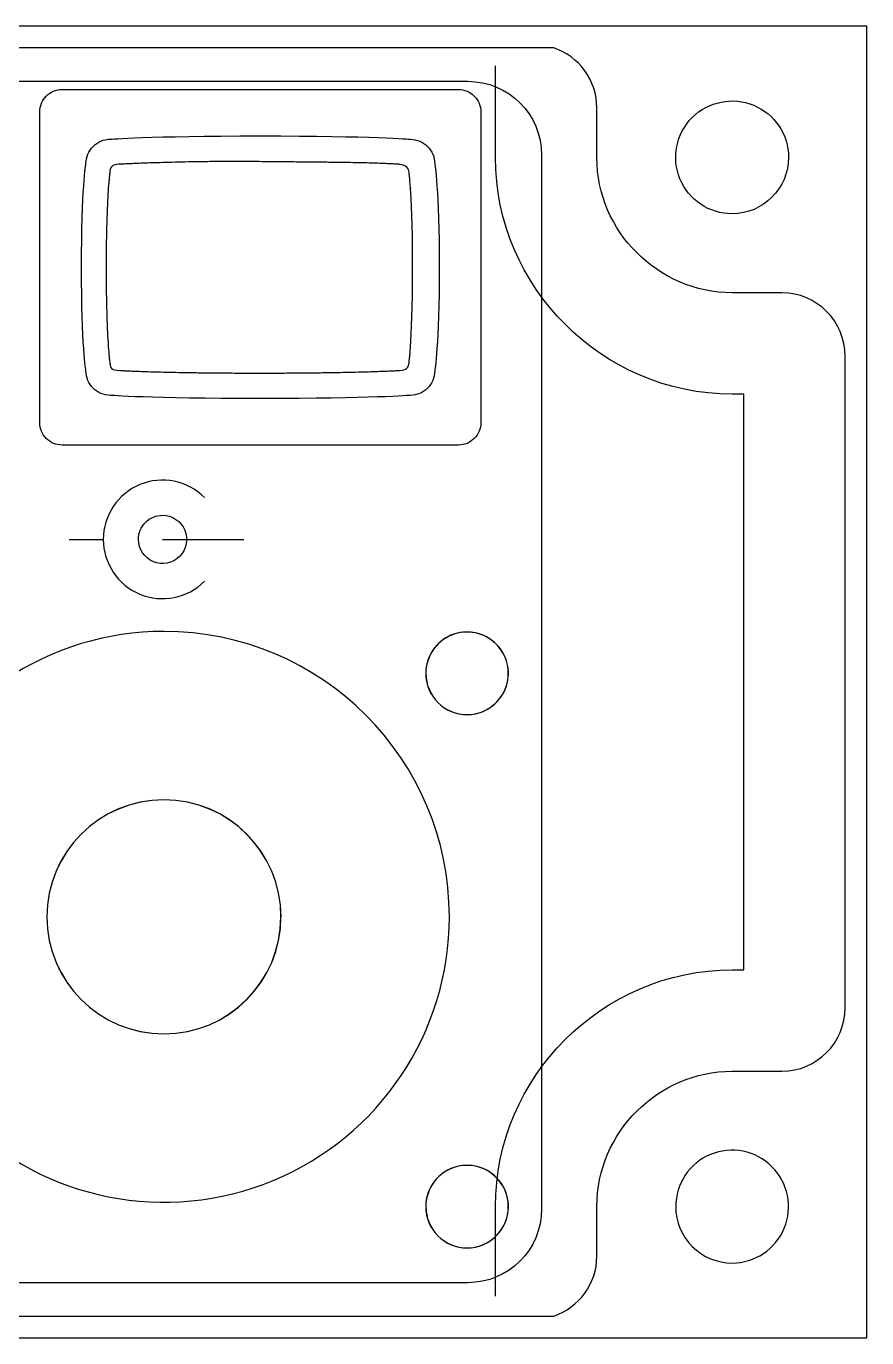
# Model space of a CAD drawing. Extents: x 6 to 420, y 6 to 141.
# Drawn here: x 333.4 to 419.9, y 6 to 141 of the extents above; entities that cross this region are included whole.
import ezdxf

# ---------------------------------------------------------------- set-up
doc = ezdxf.new("R2010")
doc.units = 0
for name, color, linetype in [('Button_labels_and_engraving_sheet_cutout', 7, 'CONTINUOUS'), ('Lower_panel_mounting_plate', 7, 'CONTINUOUS'), ('Lower_panel_tape_mask', 7, 'CONTINUOUS'), ('pcb', 7, 'CONTINUOUS'), ('Upper_panel_', 7, 'CONTINUOUS')]:
    doc.layers.add(name, color=color, linetype=linetype)

msp = doc.modelspace()

# ---------------------------------------------------------------- linework, layer by layer
at = {"layer": 'Button_labels_and_engraving_sheet_cutout', "color": 1}
for points in [[(353.401569, 127.024819), (353.417727, 127.021729)], [(341.903102, 124.784766), (341.903102, 124.779097)], [(372.896864, 125.218269), (372.896864, 125.223938)], [(372.976234, 124.232917), (372.976234, 124.227247)], [(373.015919, 123.590557), (373.015919, 123.596226)], [(341.716015, 121.113981), (341.716015, 121.108312)], [(341.750031, 110.207076), (341.750031, 110.201407)], [(372.981903, 108.032929), (372.981903, 108.038599)], [(373.015919, 108.669762), (373.015919, 108.675431)], [(341.942787, 107.034566), (341.942787, 107.028897)], [(372.947887, 107.490236), (372.947887, 107.495905)]]:
    msp.add_lwpolyline(points, dxfattribs=at)
msp.add_lwpolyline([(371.433335, 105.503771)], close=True, dxfattribs=at)
for points in [[(347.477154, 126.915713), (347.087107, 126.904374), (346.724555, 126.893036), (346.386665, 126.882548)], [(348.722982, 126.948878), (348.282194, 126.93754), (347.864651, 126.926201), (347.477154, 126.915713)], [(350.118196, 126.982044), (349.626951, 126.97354), (349.164904, 126.959367), (348.722982, 126.948878)], [(351.67952, 127.004721), (351.128465, 126.999052), (350.609441, 126.990548), (350.118196, 126.982044)], [(353.417727, 127.021729), (352.811396, 127.018894), (352.230009, 127.01039), (351.67952, 127.004721)], [(355.311555, 127.024819), (354.642295, 127.026463), (354.007617, 127.027653), (353.401569, 127.024819)], [(357.410046, 127.01348), (356.680407, 127.021984), (355.981099, 127.021984), (355.311555, 127.024819)], [(359.513922, 126.990803), (358.843244, 126.996472), (358.141385, 127.004976), (357.410046, 127.01348)], [(361.429294, 126.973795), (360.821545, 126.979464), (360.184316, 126.985134), (359.513922, 126.990803)], [(363.167783, 126.956787), (362.617862, 126.962456), (362.03846, 126.968126), (361.429294, 126.973795)], [(364.740163, 126.939779), (364.246084, 126.945448), (363.718272, 126.951118), (363.167783, 126.956787)], [(366.135377, 126.917102), (365.691187, 126.922771), (365.230841, 126.93411), (364.740163, 126.939779)], [(367.381205, 126.900094), (366.995976, 126.908598), (366.578432, 126.911433), (366.135377, 126.917102)], [(341.976802, 125.582011), (341.976802, 125.48705), (341.948456, 125.37083), (341.942787, 125.22768)], [(342.010818, 125.864342), (342.010818, 125.798862), (341.982472, 125.698515), (341.976802, 125.582011)], [(342.959575, 126.736847), (342.062125, 126.681004), (342.095858, 126.438642), (342.010818, 125.864342)], [(343.396961, 126.759524), (343.226882, 126.75102), (343.080048, 126.745351), (342.959575, 126.736847)], [(343.950568, 126.78787), (343.746473, 126.779366), (343.562221, 126.768028), (343.396961, 126.759524)], [(344.626065, 126.816217), (344.376616, 126.804878), (344.152962, 126.799209), (343.950568, 126.78787)], [(345.439892, 126.849382), (345.152459, 126.840878), (344.878915, 126.826705), (344.626065, 126.816217)], [(346.386665, 126.882548), (346.048208, 126.871209), (345.734696, 126.85987), (345.439892, 126.849382)], [(368.466308, 126.877417), (368.128985, 126.885921), (367.770402, 126.89159), (367.381205, 126.900094)], [(369.413081, 126.84907), (369.121395, 126.860409), (368.804198, 126.868913), (368.466308, 126.877417)], [(370.221239, 126.815905), (369.968955, 126.827244), (369.700798, 126.838582), (369.413081, 126.84907)], [(370.896736, 126.787559), (370.692641, 126.796062), (370.470972, 126.804566), (370.221239, 126.815905)], [(371.450343, 126.759212), (371.283098, 126.767716), (371.100264, 126.77622), (370.896736, 126.787559)], [(371.893398, 126.736535), (371.774343, 126.742204), (371.621272, 126.750708), (371.450343, 126.759212)], [(372.828832, 125.882767), (372.774974, 126.293394), (372.559541, 126.671338), (371.893398, 126.736535)], [(372.857179, 125.59488), (372.857179, 125.711951), (372.828832, 125.811164), (372.828832, 125.882767)], [(372.896864, 125.223938), (372.896864, 125.342143), (372.868517, 125.461482), (372.857179, 125.59488)], [(341.857747, 124.242073), (341.857747, 124.056403), (341.829401, 123.84389), (341.823731, 123.61091)], [(341.903102, 124.779097), (341.874755, 124.612703), (341.87192, 124.432249), (341.857747, 124.242073)], [(341.942787, 125.22768), (341.942787, 125.087648), (341.91444, 124.942458), (341.903102, 124.784766)], [(372.936549, 124.764272), (372.908202, 124.933784), (372.908202, 125.084615), (372.896864, 125.218269)], [(372.976234, 124.227247), (372.947887, 124.428224), (372.947887, 124.605219), (372.936549, 124.764272)], [(373.015919, 123.596226), (373.015919, 123.82725), (372.987572, 124.044668), (372.976234, 124.232917)], [(341.784046, 122.891164), (341.784046, 122.630093), (341.7557, 122.35105), (341.750031, 122.05517)], [(341.823731, 123.61091), (341.823731, 123.388673), (341.795385, 123.153936), (341.784046, 122.891164)], [(373.055604, 122.865284), (373.055604, 123.119552), (373.027258, 123.359817), (373.015919, 123.590557)], [(373.08962, 122.029289), (373.08962, 122.329422), (373.061273, 122.60906), (373.055604, 122.865284)], [(341.750031, 122.05517), (341.750031, 121.756936), (341.721684, 121.445465), (341.716015, 121.113981)], [(373.123636, 121.082545), (373.123636, 121.41179), (373.095289, 121.731141), (373.08962, 122.029289)], [(341.716015, 121.108312), (341.716015, 120.778104), (341.687668, 120.425672), (341.687668, 120.050847)], [(373.151982, 120.030635), (373.151982, 120.406765), (373.151982, 120.752195), (373.123636, 121.082545)], [(341.687668, 120.050847), (341.687668, 119.677438), (341.659322, 119.284528), (341.659322, 118.871604)], [(341.659322, 118.871604), (341.659322, 118.45939), (341.659322, 118.023137), (341.659322, 117.565002)], [(373.180329, 118.856921), (373.180329, 119.267463), (373.180329, 119.658588), (373.151982, 120.030635)], [(373.180329, 117.555846), (373.180329, 118.010523), (373.180329, 118.447144), (373.180329, 118.856921)], [(341.659322, 117.565002), (341.659322, 117.107178), (341.659322, 116.631325), (341.659322, 116.131066)], [(373.180329, 116.132994), (373.180329, 116.629454), (373.178628, 117.103663), (373.180329, 117.555846)], [(341.659322, 116.131066), (341.659322, 115.629872), (341.661023, 115.152886), (341.659322, 114.697074)], [(373.180329, 114.710142), (373.180329, 115.164451), (373.180329, 115.637497), (373.180329, 116.132994)], [(341.659322, 114.697074), (341.659322, 114.238939), (341.659322, 113.797074), (341.659322, 113.385001)], [(373.151982, 112.235352), (373.151982, 112.6074), (373.180329, 112.998525), (373.180329, 113.409067)], [(373.180329, 113.409067), (373.180329, 113.818844), (373.180329, 114.255465), (373.180329, 114.710142)], [(341.659322, 113.385001), (341.659322, 112.974742), (341.687668, 112.585346), (341.687668, 112.20573)], [(341.687668, 112.20573), (341.687668, 111.831046), (341.716015, 111.484199), (341.716015, 111.153821)], [(373.123636, 111.177887), (373.123636, 111.51144), (373.151982, 111.864977), (373.151982, 112.235352)], [(341.716015, 111.153821), (341.716015, 110.816866), (341.744361, 110.49964), (341.750031, 110.207076)], [(373.08962, 110.236698), (373.08962, 110.535952), (373.117966, 110.848217), (373.123636, 111.177887)], [(341.750031, 110.201407), (341.750031, 109.900963), (341.778377, 109.624783), (341.784046, 109.37094)], [(341.784046, 109.37094), (341.784046, 109.114404), (341.812393, 108.868782), (341.823731, 108.640111)], [(373.015919, 108.675431), (373.015919, 108.899935), (373.044265, 109.138556), (373.055604, 109.400704)], [(373.055604, 109.400704), (373.055604, 109.663476), (373.08395, 109.942122), (373.08962, 110.236698)], [(341.823731, 108.640111), (341.852078, 108.409654), (341.852078, 108.1987), (341.857747, 108.014504)], [(341.857747, 108.014504), (341.857747, 107.82515), (341.886094, 107.650394), (341.903102, 107.483008)], [(372.947887, 107.495905), (372.947887, 107.652378), (372.976234, 107.832095), (372.981903, 108.032929)], [(372.981903, 108.038599), (372.981903, 108.227103), (373.01025, 108.437207), (373.015919, 108.669762)], [(341.903102, 107.483008), (341.931448, 107.314063), (341.931448, 107.162466), (341.942787, 107.034566)], [(341.942787, 107.028897), (341.942787, 106.895385), (341.971133, 106.770944), (341.976802, 106.663482)], [(341.976802, 106.663482), (341.976802, 106.56512), (342.005149, 106.475545), (342.010818, 106.386537)], [(372.840171, 106.37741), (372.840171, 106.450827), (372.868517, 106.552308), (372.868517, 106.67638)], [(372.868517, 106.67638), (372.868517, 106.796002), (372.896864, 106.913357), (372.908202, 107.041795)], [(372.908202, 107.041795), (372.908202, 107.185511), (372.936549, 107.333111), (372.947887, 107.490236)], [(342.010818, 106.386537), (342.010818, 106.300931), (342.039165, 106.231482), (342.039165, 106.187262)], [(342.039165, 106.187262), (342.127039, 105.520325), (342.341622, 105.569365), (343.413402, 105.503771)], [(343.413402, 105.503771), (343.583481, 105.495267), (343.776521, 105.486763), (343.983733, 105.475425)], [(343.983733, 105.475425), (344.190663, 105.466921), (344.417151, 105.458417), (344.670285, 105.447078)], [(344.670285, 105.447078), (344.9169, 105.438574), (345.191861, 105.43007), (345.489499, 105.418732)], [(345.489499, 105.418732), (345.789121, 105.410228), (346.104901, 105.396054), (346.441941, 105.385566)], [(346.441941, 105.385566), (346.781248, 105.374228), (347.147485, 105.368558), (347.538099, 105.35722)], [(347.538099, 105.35722), (347.927863, 105.348716), (348.338887, 105.337377), (348.778258, 105.328873)], [(348.778258, 105.328873), (349.215927, 105.320369), (349.685062, 105.3147), (350.178858, 105.306196)], [(350.178858, 105.306196), (350.67237, 105.297692), (351.184024, 105.289188), (351.729127, 105.283519)], [(363.123279, 105.283519), (363.668666, 105.289188), (364.185422, 105.297692), (364.678935, 105.306196)], [(364.678935, 105.306196), (365.173014, 105.3147), (365.642432, 105.320369), (366.079534, 105.328873)], [(366.079534, 105.328873), (366.518621, 105.337377), (366.930212, 105.345881), (367.319693, 105.35722)], [(367.319693, 105.35722), (367.710308, 105.365724), (368.076828, 105.374228), (368.415852, 105.385566)], [(368.415852, 105.385566), (368.753458, 105.396905), (369.069521, 105.408243), (369.368293, 105.418732)], [(369.368293, 105.418732), (369.665648, 105.43007), (369.940325, 105.43574), (370.187507, 105.447078)], [(370.187507, 105.447078), (370.43979, 105.458417), (370.668547, 105.464086), (370.874059, 105.475425)], [(370.874059, 105.475425), (371.080988, 105.483929), (371.264106, 105.495267), (371.433335, 105.503771)], [(371.433335, 105.503771), (371.59491, 105.512275), (371.742311, 105.523614), (371.881776, 105.532118)], [(371.881776, 105.532118), (372.532895, 105.573503), (372.764769, 105.803677), (372.811824, 106.178134)], [(372.811824, 106.178134), (372.811824, 106.243898), (372.840171, 106.30711), (372.840171, 106.37741)], [(351.729127, 105.283519), (352.27593, 105.27785), (352.853632, 105.27218), (353.456561, 105.266511)], [(353.456561, 105.266511), (354.060342, 105.263676), (354.689067, 105.258007), (355.350107, 105.255172)], [(355.350107, 105.255172), (356.009446, 105.252848), (356.70195, 105.255172), (357.426203, 105.255172)], [(357.426203, 105.255172), (358.150456, 105.255172), (358.84296, 105.252791), (359.5023, 105.255172)], [(359.5023, 105.255172), (360.16334, 105.257497), (360.792348, 105.260842), (361.395845, 105.266511)], [(361.395845, 105.266511), (361.998208, 105.27218), (362.576192, 105.27785), (363.123279, 105.283519)]]:
    msp.add_open_spline(points, degree=3, dxfattribs=at)
at = {"layer": 'Lower_panel_mounting_plate', "color": 1}
for points in [[(5.944258, 140.9519), (5.944258, 127.451887), (5.944258, 100.451861), (5.94284, 100.451861), (5.94284, 73.451835), (5.94284, 46.451809), (5.944258, 46.451809), (5.944258, 32.951796), (5.944258, 5.951628), (419.944657, 5.951628), (419.944657, 32.951796), (419.944657, 46.451809), (419.944657, 46.451809), (419.944657, 73.451835), (419.944657, 100.451861), (419.944657, 100.451861), (419.944657, 127.451887), (419.944657, 140.9519)], [(337.105189, 134.436971)], [(406.082093, 121.64467)], [(378.795767, 70.094176)], [(378.795767, 15.202258)], [(406.082093, 13.644282)]]:
    msp.add_lwpolyline(points, close=True, dxfattribs=at)
for points in [[(337.105189, 134.436971), (377.916636, 134.436971)], [(334.80826, 100.139365), (334.80826, 132.140042)], [(380.213565, 132.140042), (380.213565, 100.139365)], [(377.916636, 97.842436), (337.105189, 97.842436)], [(359.634678, 49.277556), (359.637796, 49.275572)]]:
    msp.add_lwpolyline(points, dxfattribs=at)
for points in [[(334.80826, 132.140042), (334.80826, 132.749225), (335.050257, 133.333458), (335.481015, 133.764216)], [(335.481015, 133.764216), (335.911773, 134.194973), (336.496005, 134.436971), (337.105189, 134.436971)], [(377.916636, 134.436971), (378.525819, 134.436971), (379.110052, 134.194973), (379.54081, 133.764216)], [(379.54081, 133.764216), (379.971567, 133.333458), (380.213565, 132.749225), (380.213565, 132.140042)], [(401.976131, 131.557338), (403.636837, 133.218044), (406.134405, 133.714842), (408.304223, 132.816074)], [(408.304223, 132.816074), (410.47404, 131.917306), (411.888799, 129.79997), (411.888799, 127.451377)], [(400.717395, 125.229246), (399.818628, 127.399064), (400.315425, 129.896632), (401.976131, 131.557338)], [(411.888799, 127.451377), (411.888799, 124.244421), (409.289048, 121.64467), (406.082093, 121.64467)], [(406.082093, 121.64467), (403.733499, 121.64467), (401.616163, 123.059429), (400.717395, 125.229246)], [(335.481015, 98.515191), (335.050257, 98.945949), (334.80826, 99.530182), (334.80826, 100.139365)], [(380.213565, 100.139365), (380.213565, 99.530182), (379.971567, 98.945949), (379.54081, 98.515191)], [(337.105189, 97.842436), (336.496005, 97.842436), (335.911773, 98.084434), (335.481015, 98.515191)], [(379.54081, 98.515191), (379.110052, 98.084434), (378.525819, 97.842436), (377.916636, 97.842436)], [(378.795767, 78.591637), (376.449258, 78.591637), (374.547036, 76.689415), (374.547036, 74.342906)], [(383.044498, 74.342906), (383.044498, 76.689415), (381.142276, 78.591637), (378.795767, 78.591637)], [(374.547036, 74.342906), (374.547036, 73.216073), (374.994669, 72.135392), (375.791461, 71.3386)], [(378.795767, 70.094176), (381.142276, 70.094176), (383.044498, 71.996397), (383.044498, 74.342906)], [(375.791461, 71.3386), (376.588252, 70.541809), (377.668934, 70.094176), (378.795767, 70.094176)], [(347.587705, 61.324585), (340.933652, 61.324585), (335.539599, 55.931582), (335.539599, 49.277556)], [(359.637796, 49.275572), (359.637796, 55.931582), (354.240625, 61.324585), (347.587705, 61.324585)], [(335.539599, 49.277556), (335.539599, 42.624551), (340.933652, 37.230556), (347.587705, 37.230556)], [(347.587705, 37.230556), (354.240625, 37.230556), (359.634678, 42.624551), (359.634678, 49.277556)], [(410.188054, 23.55695), (408.527348, 25.217657), (406.02978, 25.714454), (403.859962, 24.815686)], [(403.859962, 24.815686), (401.690145, 23.916918), (400.275386, 21.799582), (400.275386, 19.450989)], [(378.795767, 23.699719), (376.449258, 23.699719), (374.547036, 21.797498), (374.547036, 19.450989)], [(383.044498, 19.450989), (383.044498, 21.797498), (381.142276, 23.699719), (378.795767, 23.699719)], [(411.44679, 17.228859), (412.345558, 19.398676), (411.84876, 21.896244), (410.188054, 23.55695)], [(374.547036, 19.450989), (374.547036, 18.324155), (374.994669, 17.243474), (375.791461, 16.446683)], [(378.795767, 15.202258), (381.142276, 15.202258), (383.044498, 17.10448), (383.044498, 19.450989)], [(400.275386, 19.450989), (400.275386, 17.910955), (400.887162, 16.433996), (401.976131, 15.345027)], [(375.791461, 16.446683), (376.588252, 15.649891), (377.668934, 15.202258), (378.795767, 15.202258)], [(406.082093, 13.644282), (408.430686, 13.644282), (410.548022, 15.059041), (411.44679, 17.228859)], [(401.976131, 15.345027), (403.0651, 14.256059), (404.542058, 13.644282), (406.082093, 13.644282)]]:
    msp.add_open_spline(points, degree=3, dxfattribs=at)
at = {"layer": 'Lower_panel_tape_mask', "color": 5}
for points in [[(381.716957, 127.45024), (381.716957, 136.884063)], [(406.088272, 43.828115), (407.27307, 43.828115), (407.27307, 103.073369), (406.088272, 103.073369)], [(381.716957, 10.231862), (381.716957, 19.456772)]]:
    msp.add_lwpolyline(points, dxfattribs=at)
for points in [[(388.886605, 110.27072), (384.49993, 114.637927), (381.717921, 120.776701), (381.716957, 127.45024)], [(406.088272, 103.073369), (399.397226, 103.074018), (393.249583, 105.876051), (388.886605, 110.27072)], [(388.886605, 36.6363), (393.254883, 41.036156), (399.407204, 43.827463), (406.088272, 43.828115)], [(381.716957, 19.456772), (381.717921, 26.130328), (384.49993, 32.269099), (388.886605, 36.6363)]]:
    msp.add_open_spline(points, degree=3, dxfattribs=at)
at = {"layer": 'pcb', "color": 3}
for points in [[(47.190492, 135.283737), (378.862892, 135.283737)], [(386.469132, 127.694292), (386.469132, 19.211504)], [(378.862892, 11.622061), (47.190492, 11.622061)]]:
    msp.add_lwpolyline(points, dxfattribs=at)
for points in [[(378.80549, 70.09534)], [(378.80549, 15.203445)]]:
    msp.add_lwpolyline(points, close=True, dxfattribs=at)
for points in [[(378.862892, 135.283737), (383.076738, 135.283737), (386.469132, 131.898845), (386.469132, 127.694292)], [(381.809797, 77.348378), (380.594668, 78.563507), (378.767213, 78.92701), (377.179571, 78.269387)], [(377.179571, 78.269387), (375.591929, 77.611764), (374.556759, 76.062523), (374.556759, 74.344071)], [(382.730806, 72.718152), (383.388429, 74.305794), (383.024925, 76.133249), (381.809797, 77.348378)], [(374.556759, 74.344071), (374.556759, 73.217238), (375.004392, 72.136556), (375.801183, 71.339765)], [(378.80549, 70.09534), (380.523941, 70.09534), (382.073183, 71.13051), (382.730806, 72.718152)], [(375.801183, 71.339765), (376.597975, 70.542973), (377.678656, 70.09534), (378.80549, 70.09534)], [(377.179571, 23.377492), (375.591929, 22.719869), (374.556759, 21.170628), (374.556759, 19.452177)], [(381.809797, 22.456483), (380.594668, 23.671612), (378.767213, 24.035115), (377.179571, 23.377492)], [(382.730806, 17.826258), (383.388429, 19.4139), (383.024925, 21.241355), (381.809797, 22.456483)], [(374.556759, 19.452177), (374.556759, 18.325343), (375.004392, 17.244662), (375.801183, 16.44787)], [(386.469132, 19.211504), (386.469132, 15.006952), (383.076738, 11.622061), (378.862892, 11.622061)], [(378.80549, 15.203445), (380.523941, 15.203445), (382.073183, 16.238615), (382.730806, 17.826258)], [(375.801183, 16.44787), (376.597975, 15.651078), (377.678656, 15.203445), (378.80549, 15.203445)]]:
    msp.add_open_spline(points, degree=3, dxfattribs=at)
at = {"layer": 'Upper_panel_', "color": 1}
for points in [[(387.740784, 138.720748), (38.162871, 138.720748)], [(392.160284, 127.450214), (392.160284, 132.537643)], [(411.207704, 113.522481), (406.088045, 113.522481)], [(417.718891, 39.925739), (417.718891, 106.980481), (417.718891, 106.980481)], [(359.642615, 49.278974), (359.645733, 49.276989)], [(406.088045, 33.383739), (411.207704, 33.383739)], [(392.160284, 14.368578), (392.160284, 19.455978)], [(38.162871, 8.185472), (387.740784, 8.185472)]]:
    msp.add_lwpolyline(points, dxfattribs=at)
for points in [[(342.095007, 129.324455)], [(378.803421, 70.095593)], [(378.803421, 15.203703)]]:
    msp.add_lwpolyline(points, close=True, dxfattribs=at)
at = {"layer": 'Upper_panel_', "color": 7}
for points in [[(347.451854, 90.613474)], [(347.596776, 78.655464)]]:
    msp.add_lwpolyline(points, close=True, dxfattribs=at)
for points in [[(337.846801, 88.131167), (341.351599, 88.131167)], [(347.451854, 88.131167), (355.802386, 88.131167)]]:
    msp.add_lwpolyline(points, dxfattribs=at)
at = {"layer": 'Upper_panel_', "color": 1}
for points in [[(392.160284, 132.537643), (392.160284, 135.407129), (390.310959, 137.838747), (387.740784, 138.720748)], [(342.095007, 129.324455), (342.095007, 129.324455), (345.761908, 129.659398), (357.518896, 129.659398)], [(357.518896, 129.659398), (369.276167, 129.659398), (372.943068, 129.324455), (372.943068, 129.324455)], [(339.563666, 126.793228), (339.594847, 127.493726), (339.847131, 128.127185), (340.303509, 128.584697)], [(340.303509, 128.584697), (340.761022, 129.042238), (341.393715, 129.324455), (342.095007, 129.324455)], [(372.943068, 129.324455), (373.644077, 129.310282), (374.277054, 129.042124), (374.734566, 128.584697)], [(374.734566, 128.584697), (375.192079, 128.127185), (375.474126, 127.494378), (375.474126, 126.793228)], [(396.267689, 117.64457), (393.735781, 120.152724), (392.160851, 123.619074), (392.160284, 127.450214)], [(339.107571, 116.141016), (339.107571, 124.256784), (339.563666, 126.793228), (339.563666, 126.793228)], [(375.474126, 126.793228), (375.474126, 126.793228), (375.930504, 124.180759), (375.930504, 116.141016)], [(406.088045, 113.522481), (402.249081, 113.52285), (398.777204, 115.104243), (396.267689, 117.64457)], [(339.563666, 105.488804), (339.563666, 105.488804), (339.107571, 108.025248), (339.107571, 116.141016)], [(375.930504, 116.141016), (375.930504, 108.101273), (375.474126, 105.488804), (375.474126, 105.488804)], [(417.718891, 106.980481), (417.718891, 110.581448), (414.808558, 113.505388), (411.207704, 113.522481)], [(340.303509, 103.697306), (339.845997, 104.154847), (339.563666, 104.787654), (339.563666, 105.488804)], [(375.474126, 105.488804), (375.442945, 104.788306), (375.190661, 104.154847), (374.734566, 103.697306)], [(342.095007, 102.957548), (341.393999, 102.971721), (340.761022, 103.239879), (340.303509, 103.697306)], [(357.518896, 102.622606), (345.913846, 102.622606), (342.095007, 102.957548), (342.095007, 102.957548)], [(372.943068, 102.957548), (372.943068, 102.957548), (369.123947, 102.622606), (357.518896, 102.622606)], [(374.734566, 103.697306), (374.277054, 103.239794), (373.644077, 102.957548), (372.943068, 102.957548)], [(381.807727, 77.34863), (380.592599, 78.563759), (378.765144, 78.927262), (377.177502, 78.269639)], [(377.177502, 78.269639), (375.58986, 77.612017), (374.554689, 76.062775), (374.554689, 74.344324)], [(382.728736, 72.718405), (383.386359, 74.306047), (383.022856, 76.133502), (381.807727, 77.34863)], [(374.554689, 74.344324), (374.554689, 73.21749), (375.002322, 72.136809), (375.799114, 71.340017)], [(378.803421, 70.095593), (380.521872, 70.095593), (382.071114, 71.130763), (382.728736, 72.718405)], [(375.799114, 71.340017), (376.595906, 70.543225), (377.676587, 70.095593), (378.803421, 70.095593)], [(347.595642, 61.326002), (340.941589, 61.326002), (335.547536, 55.932999), (335.547536, 49.278974)], [(359.645733, 49.276989), (359.645733, 55.932999), (354.248562, 61.326002), (347.595642, 61.326002)], [(335.547536, 49.278974), (335.547536, 42.625969), (340.941589, 37.231973), (347.595642, 37.231973)], [(347.595642, 37.231973), (354.248562, 37.231973), (359.642615, 42.625969), (359.642615, 49.278974)], [(411.207704, 33.383739), (414.808558, 33.400747), (417.718891, 36.324772), (417.718891, 39.925739)], [(396.267689, 29.26165), (398.777204, 31.801949), (402.249081, 33.383371), (406.088045, 33.383739)], [(392.160284, 19.455978), (392.160851, 23.287147), (393.735781, 26.753497), (396.267689, 29.26165)], [(377.177502, 23.37775), (375.58986, 22.720127), (374.554689, 21.170886), (374.554689, 19.452435)], [(381.807727, 22.456741), (380.592599, 23.67187), (378.765144, 24.035373), (377.177502, 23.37775)], [(382.728736, 17.826515), (383.386359, 19.414158), (383.022856, 21.241613), (381.807727, 22.456741)], [(374.554689, 19.452435), (374.554689, 18.325601), (375.002322, 17.24492), (375.799114, 16.448128)], [(378.803421, 15.203703), (380.521872, 15.203703), (382.071114, 16.238873), (382.728736, 17.826515)], [(375.799114, 16.448128), (376.595906, 15.651336), (377.676587, 15.203703), (378.803421, 15.203703)], [(387.740784, 8.185472), (390.310676, 9.067728), (392.160284, 11.499432), (392.160284, 14.368578)]]:
    msp.add_open_spline(points, degree=3, dxfattribs=at)
at = {"layer": 'Upper_panel_', "color": 7}
for points in [[(351.765452, 92.444694), (350.020761, 94.189429), (347.396838, 94.711342), (345.117285, 93.767052)], [(345.117285, 93.767052), (342.837817, 92.822824), (341.351581, 90.598461), (341.351599, 88.131167)], [(345.696599, 89.886423), (346.162122, 90.351946), (346.793506, 90.613474), (347.451854, 90.613474)], [(347.451854, 90.613474), (348.455854, 90.613474), (349.360993, 90.008679), (349.745207, 89.081105)], [(344.969548, 88.131167), (344.969548, 88.789516), (345.231076, 89.4209), (345.696599, 89.886423)], [(341.351599, 88.131167), (341.351591, 85.663882), (342.837825, 83.43953), (345.117285, 82.495306)], [(346.501917, 85.837815), (345.574343, 86.222029), (344.969548, 87.127168), (344.969548, 88.131167)], [(349.745207, 89.081105), (350.12942, 88.15353), (349.917045, 87.085846), (349.20711, 86.375911)], [(349.20711, 86.375911), (348.497176, 85.665977), (347.429491, 85.453601), (346.501917, 85.837815)], [(345.117285, 82.495306), (347.396838, 81.551016), (350.020761, 82.072929), (351.765452, 83.817664)], [(347.596776, 78.655464), (335.715336, 78.655464), (325.003818, 71.498257), (320.456988, 60.521237)], [(376.972671, 49.279569), (376.972671, 65.503428), (363.820635, 78.655464), (347.596776, 78.655464)], [(358.838445, 22.139781), (369.815464, 26.686611), (376.972671, 37.398128), (376.972671, 49.279569)], [(326.824882, 28.507674), (335.226329, 20.106227), (347.861425, 17.59295), (358.838445, 22.139781)]]:
    msp.add_open_spline(points, degree=3, dxfattribs=at)

doc.saveas('drawing.dxf')
